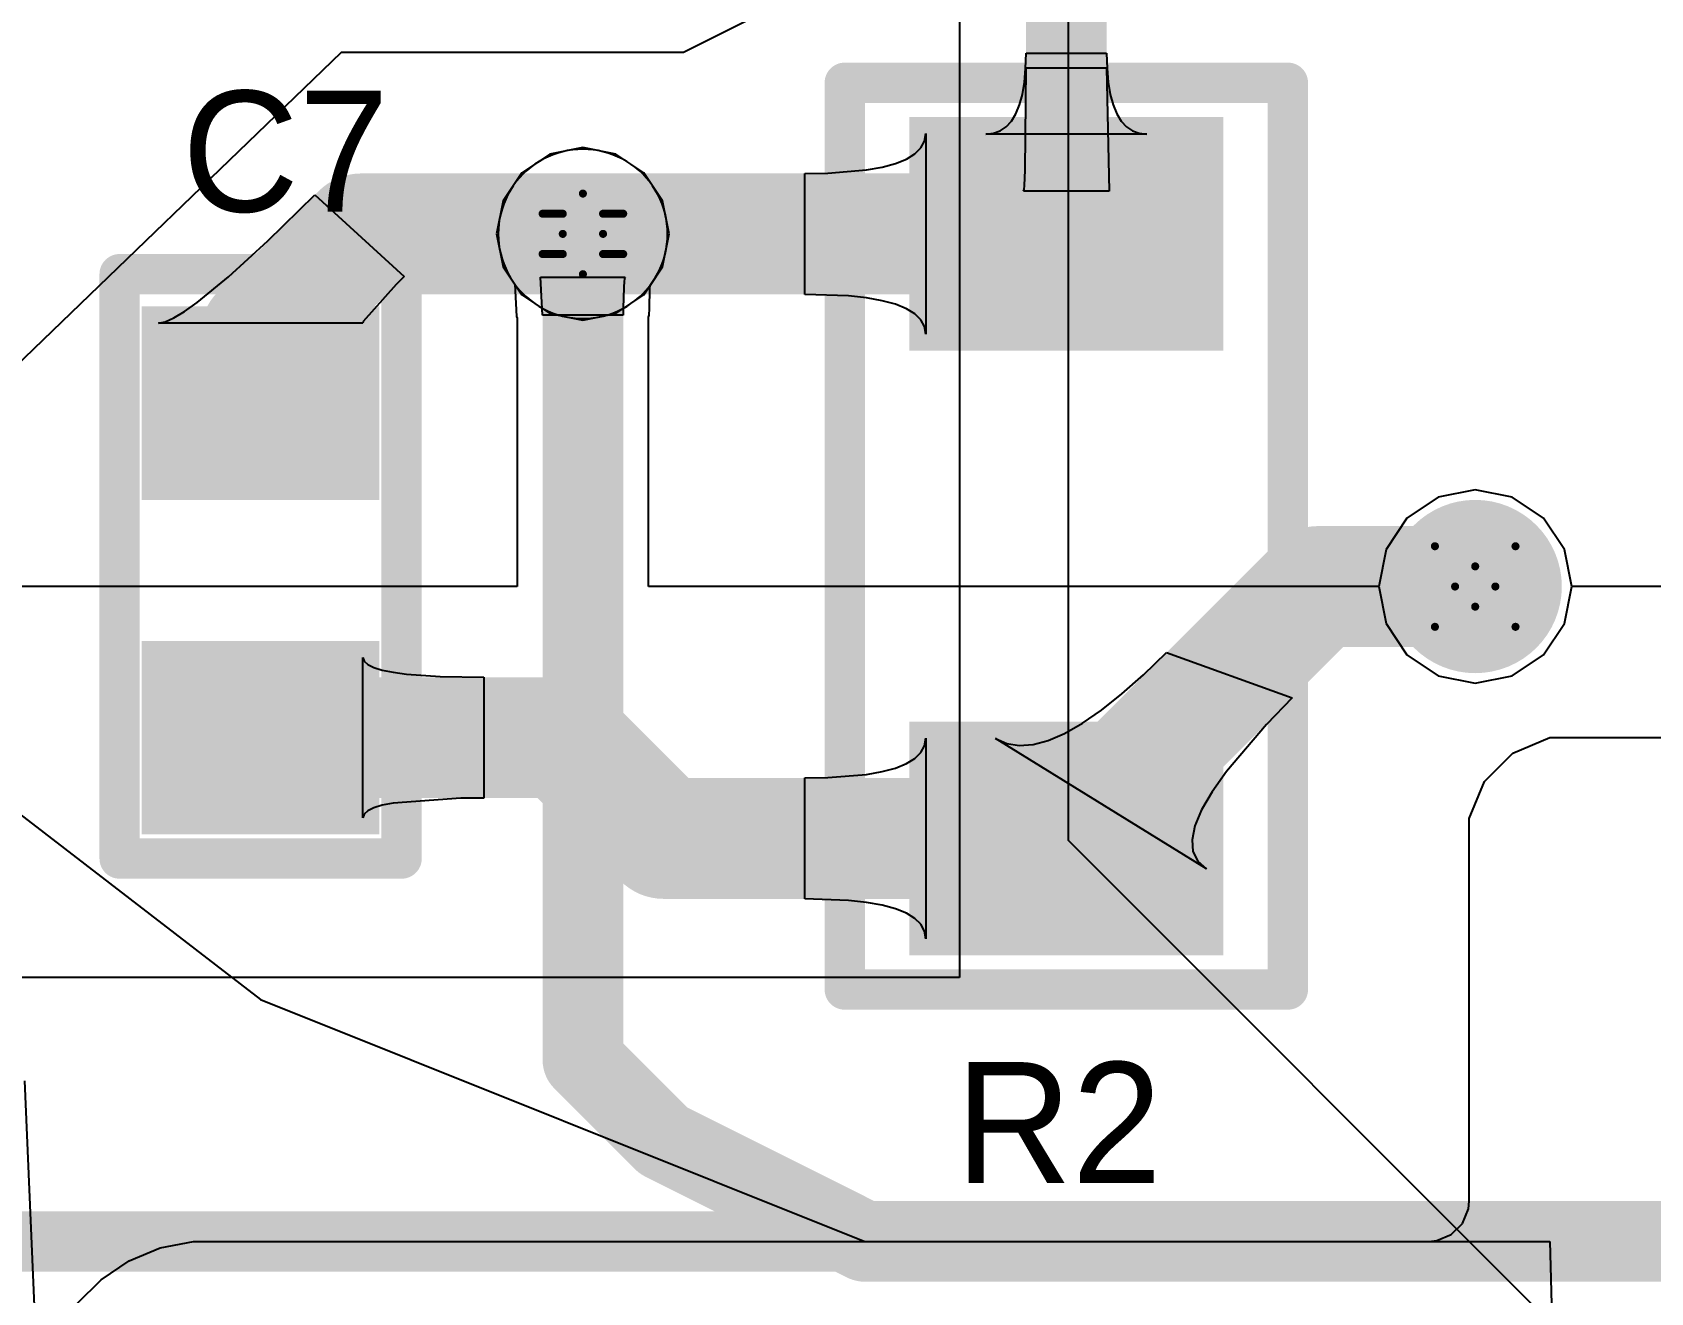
# Model space of a CAD drawing. Header units: millimetres. Extents: x 3.64 to 5.36, y 2.99 to 4.38.
# Drawn here: x 4.3433 to 4.745, y 3.1873 to 3.5 of the extents above; entities that cross this region are included whole.
import ezdxf

# ---------------------------------------------------------------- set-up
doc = ezdxf.new("R2010")
doc.units = ezdxf.units.MM
doc.header["$MEASUREMENT"] = 0
for name, color, linetype in [('BottomLayer', 5, 'Continuous'), ('BottomSolder', 6, 'Continuous'), ('DrillDrawing', 1, 'Continuous'), ('MidLayer1', 16, 'Continuous'), ('MidLayer2', 76, 'Continuous'), ('MultiLayer', 9, 'Continuous'), ('TopLayer', 1, 'Continuous'), ('TopOverlay', 2, 'Continuous'), ('TopPaste', 8, 'Continuous'), ('TopSolder', 216, 'Continuous')]:
    doc.layers.add(name, color=color, linetype=linetype)

msp = doc.modelspace()

# ---------------------------------------------------------------- linework, layer by layer
at = {"layer": 'BottomLayer'}
for p, q in [((4.48, 3.47141), (4.47181, 3.46978)), ((4.48819, 3.46978), (4.48, 3.47141)), ((4.47181, 3.46978), (4.46486, 3.46514)), ((4.49514, 3.46514), (4.48819, 3.46978)), ((4.46486, 3.46514), (4.46022, 3.45819)), ((4.49978, 3.45819), (4.49514, 3.46514)), ((4.46022, 3.45819), (4.45859, 3.45)), ((4.50141, 3.45), (4.49978, 3.45819)), ((4.45859, 3.45), (4.46022, 3.44181)), ((4.49978, 3.44181), (4.50141, 3.45)), ((4.46022, 3.44181), (4.46309, 3.43751)), ((4.47, 3.42982), (4.4695, 3.43929)), ((4.4695, 3.43929), (4.4905, 3.43929)), ((4.49032, 3.43875), (4.49024, 3.43823)), ((4.4904, 3.43911), (4.49032, 3.43875)), ((4.4905, 3.43929), (4.4904, 3.43911)), ((4.49668, 3.43716), (4.49978, 3.44181)), ((4.46309, 3.43751), (4.46351, 3.42948)), ((4.49012, 3.43668), (4.49001, 3.43153)), ((4.49024, 3.43823), (4.49012, 3.43668)), ((4.4965, 3.43145), (4.49661, 3.43635)), ((4.49661, 3.43635), (4.49668, 3.43716)), ((4.49001, 3.43153), (4.49, 3.42982)), ((4.49649, 3.4298), (4.4965, 3.43145)), ((4.46351, 3.42948), (4.46369, 3.42912)), ((4.46369, 3.42912), (4.46369, 3.3625)), ((4.49, 3.42982), (4.47, 3.42982)), ((4.49631, 3.42937), (4.49649, 3.4298)), ((4.49631, 3.3625), (4.49631, 3.42937)), ((4.7015, 3.38646), (4.69233, 3.38464)), ((4.71067, 3.38464), (4.7015, 3.38646)), ((4.69233, 3.38464), (4.68456, 3.37944)), ((4.71844, 3.37944), (4.71067, 3.38464)), ((4.68456, 3.37944), (4.67936, 3.37167)), ((4.72364, 3.37167), (4.71844, 3.37944)), ((4.67936, 3.37167), (4.67754, 3.3625)), ((4.72546, 3.3625), (4.72364, 3.37167)), ((4.46369, 3.3625), (4.08345, 3.3625)), ((4.67754, 3.3625), (4.49631, 3.3625)), ((4.67754, 3.3625), (4.67754, 3.3625)), ((5.2955, 3.3625), (4.72546, 3.3625)), ((4.72546, 3.3625), (4.72546, 3.3625))]:
    msp.add_line(p, q, dxfattribs=at)
for points, const_width in [([(4.46875, 3.45, 1), (4.49125, 3.45, 1)], 0.0075), ([(4.475, 3.45, 1), (4.485, 3.45, 1)], 0.01), ([(4.6885, 3.3625, 1), (4.7145, 3.3625, 1)], 0.009), ([(4.475, 3.245, 1), (4.485, 3.245, 1)], 0.01), ([(4.475, 3.245, 1), (4.485, 3.245, 1)], 0.01), ([(4.495, 3.225, 1), (4.505, 3.225, 1)], 0.01), ([(4.495, 3.225, 1), (4.505, 3.225, 1)], 0.01), ([(4.545, 3.2, 1), (4.555, 3.2, 1)], 0.01), ([(4.545, 3.2, 1), (4.555, 3.2, 1)], 0.01)]:
    msp.add_lwpolyline(points, format="xyb", close=True, dxfattribs=dict(at, const_width=const_width))
at = {"layer": 'BottomLayer', "const_width": 0.02}
for points in [[(4.48, 3.245), (4.48, 3.45)], [(4.48, 3.245), (4.5, 3.225)], [(4.5, 3.225), (4.55, 3.2)], [(4.55, 3.2), (5.05, 3.2)]]:
    msp.add_lwpolyline(points, dxfattribs=at)
at = {"layer": 'BottomSolder', "const_width": 0.013}
msp.add_lwpolyline([(4.6865, 3.3625, 1), (4.7165, 3.3625, 1)], format="xyb", close=True, dxfattribs=at)
at = {"layer": 'DrillDrawing', "const_width": 0.002}
for points in [[(4.475, 3.455), (4.48, 3.46)], [(4.48, 3.46), (4.485, 3.455)], [(4.47, 3.455), (4.475, 3.45)], [(4.47, 3.455), (4.475, 3.455)], [(4.485, 3.455), (4.49, 3.455)], [(4.485, 3.45), (4.49, 3.455)], [(4.47, 3.445), (4.475, 3.45)], [(4.485, 3.45), (4.49, 3.445)], [(4.47, 3.445), (4.475, 3.445)], [(4.475, 3.445), (4.48, 3.44)], [(4.48, 3.44), (4.485, 3.445)], [(4.485, 3.445), (4.49, 3.445)], [(4.6915, 3.3725), (4.7015, 3.3675)], [(4.6915, 3.3725), (4.6965, 3.3625)], [(4.7015, 3.3675), (4.7115, 3.3725)], [(4.7065, 3.3625), (4.7115, 3.3725)], [(4.6915, 3.3525), (4.6965, 3.3625)], [(4.7065, 3.3625), (4.7115, 3.3525)], [(4.6915, 3.3525), (4.7015, 3.3575)], [(4.7015, 3.3575), (4.7115, 3.3525)]]:
    msp.add_lwpolyline(points, dxfattribs=at)
at = {"layer": 'DrillDrawing', "const_width": 0.001}
for points in [[(4.4795, 3.46, 1), (4.4805, 3.46, 1)], [(4.4795, 3.46, 1), (4.4805, 3.46, 1)], [(4.4695, 3.455, 1), (4.4705, 3.455, 1)], [(4.4695, 3.455, 1), (4.4705, 3.455, 1)], [(4.4745, 3.455, 1), (4.4755, 3.455, 1)], [(4.4745, 3.455, 1), (4.4755, 3.455, 1)], [(4.4845, 3.455, 1), (4.4855, 3.455, 1)], [(4.4845, 3.455, 1), (4.4855, 3.455, 1)], [(4.4895, 3.455, 1), (4.4905, 3.455, 1)], [(4.4895, 3.455, 1), (4.4905, 3.455, 1)], [(4.4745, 3.45, 1), (4.4755, 3.45, 1)], [(4.4745, 3.45, 1), (4.4755, 3.45, 1)], [(4.4845, 3.45, 1), (4.4855, 3.45, 1)], [(4.4845, 3.45, 1), (4.4855, 3.45, 1)], [(4.4695, 3.445, 1), (4.4705, 3.445, 1)], [(4.4695, 3.445, 1), (4.4705, 3.445, 1)], [(4.4745, 3.445, 1), (4.4755, 3.445, 1)], [(4.4745, 3.445, 1), (4.4755, 3.445, 1)], [(4.4845, 3.445, 1), (4.4855, 3.445, 1)], [(4.4845, 3.445, 1), (4.4855, 3.445, 1)], [(4.4895, 3.445, 1), (4.4905, 3.445, 1)], [(4.4895, 3.445, 1), (4.4905, 3.445, 1)], [(4.4795, 3.44, 1), (4.4805, 3.44, 1)], [(4.4795, 3.44, 1), (4.4805, 3.44, 1)], [(4.691, 3.3725, 1), (4.692, 3.3725, 1)], [(4.691, 3.3725, 1), (4.692, 3.3725, 1)], [(4.711, 3.3725, 1), (4.712, 3.3725, 1)], [(4.711, 3.3725, 1), (4.712, 3.3725, 1)], [(4.701, 3.3675, 1), (4.702, 3.3675, 1)], [(4.701, 3.3675, 1), (4.702, 3.3675, 1)], [(4.696, 3.3625, 1), (4.697, 3.3625, 1)], [(4.696, 3.3625, 1), (4.697, 3.3625, 1)], [(4.706, 3.3625, 1), (4.707, 3.3625, 1)], [(4.706, 3.3625, 1), (4.707, 3.3625, 1)], [(4.701, 3.3575, 1), (4.702, 3.3575, 1)], [(4.701, 3.3575, 1), (4.702, 3.3575, 1)], [(4.691, 3.3525, 1), (4.692, 3.3525, 1)], [(4.691, 3.3525, 1), (4.692, 3.3525, 1)], [(4.711, 3.3525, 1), (4.712, 3.3525, 1)], [(4.711, 3.3525, 1), (4.712, 3.3525, 1)]]:
    msp.add_lwpolyline(points, format="xyb", close=True, dxfattribs=at)
at = {"layer": 'MidLayer1'}
for p, q in [((4.48, 3.47141), (4.47181, 3.46978)), ((4.48819, 3.46978), (4.48, 3.47141)), ((4.47181, 3.46978), (4.46486, 3.46514)), ((4.49514, 3.46514), (4.48819, 3.46978)), ((4.46486, 3.46514), (4.46022, 3.45819)), ((4.49978, 3.45819), (4.49514, 3.46514)), ((4.46022, 3.45819), (4.45859, 3.45)), ((4.50141, 3.45), (4.49978, 3.45819)), ((4.45859, 3.45), (4.46022, 3.44181)), ((4.49978, 3.44181), (4.50141, 3.45)), ((4.46022, 3.44181), (4.46486, 3.43486)), ((4.49514, 3.43486), (4.49978, 3.44181)), ((4.46486, 3.43486), (4.47181, 3.43022)), ((4.48819, 3.43022), (4.49514, 3.43486)), ((4.47181, 3.43022), (4.48, 3.42859)), ((4.48, 3.42859), (4.48819, 3.43022)), ((4.7015, 3.38646), (4.69233, 3.38464)), ((4.71067, 3.38464), (4.7015, 3.38646)), ((4.69233, 3.38464), (4.68456, 3.37944)), ((4.71844, 3.37944), (4.71067, 3.38464)), ((4.68456, 3.37944), (4.67936, 3.37167)), ((4.72364, 3.37167), (4.71844, 3.37944)), ((4.67936, 3.37167), (4.67754, 3.3625)), ((4.72546, 3.3625), (4.72364, 3.37167)), ((4.67754, 3.3625), (4.67936, 3.35333)), ((4.72364, 3.35333), (4.72546, 3.3625)), ((4.67936, 3.35333), (4.68456, 3.34556)), ((4.71844, 3.34556), (4.72364, 3.35333)), ((4.68456, 3.34556), (4.69233, 3.34036)), ((4.71067, 3.34036), (4.71844, 3.34556)), ((4.69233, 3.34036), (4.7015, 3.33854)), ((4.7015, 3.33854), (4.71067, 3.34036))]:
    msp.add_line(p, q, dxfattribs=at)
for points, const_width in [([(4.46875, 3.45, 1), (4.49125, 3.45, 1)], 0.0075), ([(4.6885, 3.3625, 1), (4.7145, 3.3625, 1)], 0.009)]:
    msp.add_lwpolyline(points, format="xyb", close=True, dxfattribs=dict(at, const_width=const_width))
at = {"layer": 'MidLayer2'}
for p, q in [((4.6005, 3.2995), (4.6005, 4.3215)), ((4.5735, 3.9015), (4.5735, 3.2655)), ((4.47747, 3.47086), (4.47621, 3.47067)), ((4.47873, 3.47097), (4.47747, 3.47086)), ((4.48, 3.47101), (4.47873, 3.47097)), ((4.48127, 3.47097), (4.48, 3.47101)), ((4.48253, 3.47086), (4.48127, 3.47097)), ((4.48379, 3.47067), (4.48253, 3.47086)), ((4.46807, 3.46729), (4.46704, 3.46654)), ((4.46913, 3.46798), (4.46807, 3.46729)), ((4.47024, 3.4686), (4.46913, 3.46798)), ((4.47138, 3.46916), (4.47024, 3.4686)), ((4.47255, 3.46964), (4.47138, 3.46916)), ((4.47375, 3.47006), (4.47255, 3.46964)), ((4.47497, 3.4704), (4.47375, 3.47006)), ((4.47621, 3.47067), (4.47497, 3.4704)), ((4.48503, 3.4704), (4.48379, 3.47067)), ((4.48625, 3.47006), (4.48503, 3.4704)), ((4.48745, 3.46964), (4.48625, 3.47006)), ((4.48862, 3.46916), (4.48745, 3.46964)), ((4.48976, 3.4686), (4.48862, 3.46916)), ((4.49087, 3.46798), (4.48976, 3.4686)), ((4.49193, 3.46729), (4.49087, 3.46798)), ((4.49296, 3.46654), (4.49193, 3.46729)), ((4.46346, 3.46296), (4.46271, 3.46193)), ((4.46427, 3.46393), (4.46346, 3.46296)), ((4.46514, 3.46486), (4.46427, 3.46393)), ((4.46607, 3.46573), (4.46514, 3.46486)), ((4.46704, 3.46654), (4.46607, 3.46573)), ((4.49393, 3.46573), (4.49296, 3.46654)), ((4.49486, 3.46486), (4.49393, 3.46573)), ((4.49573, 3.46393), (4.49486, 3.46486)), ((4.49654, 3.46296), (4.49573, 3.46393)), ((4.49729, 3.46193), (4.49654, 3.46296)), ((4.4614, 3.45976), (4.46084, 3.45862)), ((4.46202, 3.46087), (4.4614, 3.45976)), ((4.46271, 3.46193), (4.46202, 3.46087)), ((4.49798, 3.46087), (4.49729, 3.46193)), ((4.4986, 3.45976), (4.49798, 3.46087)), ((4.49916, 3.45862), (4.4986, 3.45976)), ((4.4596, 3.45503), (4.45933, 3.45379)), ((4.45994, 3.45625), (4.4596, 3.45503)), ((4.46036, 3.45745), (4.45994, 3.45625)), ((4.46084, 3.45862), (4.46036, 3.45745)), ((4.49964, 3.45745), (4.49916, 3.45862)), ((4.50006, 3.45625), (4.49964, 3.45745)), ((4.5004, 3.45503), (4.50006, 3.45625)), ((4.50067, 3.45379), (4.5004, 3.45503)), ((4.45903, 3.45127), (4.45899, 3.45)), ((4.45914, 3.45253), (4.45903, 3.45127)), ((4.45933, 3.45379), (4.45914, 3.45253)), ((4.50086, 3.45253), (4.50067, 3.45379)), ((4.50097, 3.45127), (4.50086, 3.45253)), ((4.50101, 3.45), (4.50097, 3.45127)), ((4.45899, 3.45), (4.45903, 3.44873)), ((4.45903, 3.44873), (4.45914, 3.44747)), ((4.45914, 3.44747), (4.45933, 3.44621)), ((4.50067, 3.44621), (4.50086, 3.44747)), ((4.50086, 3.44747), (4.50097, 3.44873)), ((4.50097, 3.44873), (4.50101, 3.45)), ((4.45933, 3.44621), (4.4596, 3.44497)), ((4.4596, 3.44497), (4.45994, 3.44375)), ((4.45994, 3.44375), (4.46036, 3.44255)), ((4.49964, 3.44255), (4.50006, 3.44375)), ((4.50006, 3.44375), (4.5004, 3.44497)), ((4.5004, 3.44497), (4.50067, 3.44621)), ((4.46036, 3.44255), (4.46084, 3.44138)), ((4.46084, 3.44138), (4.4614, 3.44024)), ((4.4614, 3.44024), (4.46202, 3.43913)), ((4.46202, 3.43913), (4.46271, 3.43807)), ((4.49729, 3.43807), (4.49798, 3.43913)), ((4.49798, 3.43913), (4.4986, 3.44024)), ((4.4986, 3.44024), (4.49916, 3.44138)), ((4.49916, 3.44138), (4.49964, 3.44255)), ((4.46271, 3.43807), (4.46346, 3.43704)), ((4.46346, 3.43704), (4.46427, 3.43607)), ((4.46427, 3.43607), (4.46514, 3.43514)), ((4.46514, 3.43514), (4.46607, 3.43427)), ((4.49393, 3.43427), (4.49486, 3.43514)), ((4.49486, 3.43514), (4.49573, 3.43607)), ((4.49573, 3.43607), (4.49654, 3.43704)), ((4.49654, 3.43704), (4.49729, 3.43807)), ((4.46607, 3.43427), (4.46704, 3.43346)), ((4.46704, 3.43346), (4.46807, 3.43271)), ((4.46807, 3.43271), (4.46913, 3.43202)), ((4.46913, 3.43202), (4.47024, 3.4314)), ((4.47024, 3.4314), (4.47138, 3.43084)), ((4.47138, 3.43084), (4.47255, 3.43036)), ((4.48745, 3.43036), (4.48862, 3.43084)), ((4.48862, 3.43084), (4.48976, 3.4314)), ((4.48976, 3.4314), (4.49087, 3.43202)), ((4.49087, 3.43202), (4.49193, 3.43271)), ((4.49193, 3.43271), (4.49296, 3.43346)), ((4.49296, 3.43346), (4.49393, 3.43427)), ((4.47255, 3.43036), (4.47375, 3.42994)), ((4.47375, 3.42994), (4.47497, 3.4296)), ((4.47497, 3.4296), (4.47621, 3.42933)), ((4.47621, 3.42933), (4.47747, 3.42914)), ((4.47747, 3.42914), (4.47873, 3.42903)), ((4.47873, 3.42903), (4.48, 3.42899)), ((4.48, 3.42899), (4.48127, 3.42903)), ((4.48127, 3.42903), (4.48253, 3.42914)), ((4.48253, 3.42914), (4.48379, 3.42933)), ((4.48379, 3.42933), (4.48503, 3.4296)), ((4.48503, 3.4296), (4.48625, 3.42994)), ((4.48625, 3.42994), (4.48745, 3.43036)), ((4.7255, 3.1745), (4.6005, 3.2995)), ((4.5735, 3.2655), (3.7735, 3.2655))]:
    msp.add_line(p, q, dxfattribs=at)
for points, const_width in [([(4.46875, 3.45, 1), (4.49125, 3.45, 1)], 0.0075), ([(4.6885, 3.3625, 1), (4.7145, 3.3625, 1)], 0.009)]:
    msp.add_lwpolyline(points, format="xyb", close=True, dxfattribs=dict(at, const_width=const_width))
at = {"layer": 'MultiLayer'}
for points, const_width in [([(4.46875, 3.45, 1), (4.49125, 3.45, 1)], 0.0075), ([(4.6885, 3.3625, 1), (4.7145, 3.3625, 1)], 0.009)]:
    msp.add_lwpolyline(points, format="xyb", close=True, dxfattribs=dict(at, const_width=const_width))
at = {"layer": 'TopLayer'}
for p, q in [((4.525, 3.505), (4.505, 3.495)), ((4.42, 3.495), (4.285, 3.365)), ((4.505, 3.495), (4.42, 3.495)), ((4.5899, 3.49106), (4.59, 3.49488)), ((4.59, 3.49488), (4.61, 3.49488)), ((4.61, 3.49488), (4.6101, 3.49106)), ((4.5896, 3.48764), (4.5899, 3.49106)), ((4.58978, 3.46579), (4.59, 3.49118)), ((4.59, 3.49118), (4.61, 3.49118)), ((4.61, 3.49118), (4.61061, 3.4606)), ((4.6101, 3.49106), (4.6104, 3.48764)), ((4.5891, 3.48462), (4.5896, 3.48764)), ((4.6104, 3.48764), (4.6109, 3.48462)), ((4.5884, 3.482), (4.5891, 3.48462)), ((4.6109, 3.48462), (4.6116, 3.482)), ((4.5864, 3.47798), (4.5875, 3.47979)), ((4.5875, 3.47979), (4.5884, 3.482)), ((4.6116, 3.482), (4.6125, 3.47979)), ((4.6125, 3.47979), (4.6136, 3.47798)), ((4.56482, 3.473), (4.56512, 3.47488)), ((4.56512, 3.47488), (4.56512, 3.42512)), ((4.58, 3.47476), (4.5819, 3.47496)), ((4.62, 3.47476), (4.58, 3.47476)), ((4.5819, 3.47496), (4.5836, 3.47556)), ((4.5836, 3.47556), (4.5851, 3.47657)), ((4.5851, 3.47657), (4.5864, 3.47798)), ((4.6136, 3.47798), (4.6149, 3.47657)), ((4.6149, 3.47657), (4.6164, 3.47556)), ((4.6164, 3.47556), (4.6181, 3.47496)), ((4.6181, 3.47496), (4.62, 3.47476)), ((4.56242, 3.46984), (4.56392, 3.47132)), ((4.56392, 3.47132), (4.56482, 3.473)), ((4.55432, 3.46658), (4.55762, 3.46747)), ((4.55762, 3.46747), (4.56032, 3.46856)), ((4.56032, 3.46856), (4.56242, 3.46984)), ((4.53512, 3.465), (4.54082, 3.4651)), ((4.53512, 3.435), (4.53512, 3.465)), ((4.54082, 3.4651), (4.55042, 3.46589)), ((4.55042, 3.46589), (4.55432, 3.46658)), ((4.58961, 3.46202), (4.58978, 3.46579)), ((4.40175, 3.44824), (4.41349, 3.4597)), ((4.41349, 3.4597), (4.43561, 3.43939)), ((4.58939, 3.4606), (4.5895, 3.46102)), ((4.61061, 3.4606), (4.58939, 3.4606)), ((4.5895, 3.46102), (4.58961, 3.46202)), ((4.39199, 3.43934), (4.40175, 3.44824)), ((4.38422, 3.43297), (4.39199, 3.43934)), ((4.43561, 3.43939), (4.43366, 3.43744)), ((4.43366, 3.43744), (4.42548, 3.42823)), ((4.54592, 3.4346), (4.53512, 3.435)), ((4.55042, 3.43411), (4.54592, 3.4346)), ((4.37843, 3.42915), (4.38108, 3.43074)), ((4.38108, 3.43074), (4.38422, 3.43297)), ((4.55432, 3.43342), (4.55042, 3.43411)), ((4.55762, 3.43253), (4.55432, 3.43342)), ((4.56032, 3.43144), (4.55762, 3.43253)), ((4.56242, 3.43016), (4.56032, 3.43144)), ((4.37462, 3.42788), (4.37628, 3.4282)), ((4.42538, 3.42788), (4.37462, 3.42788)), ((4.37628, 3.4282), (4.37843, 3.42915)), ((4.42548, 3.42823), (4.42538, 3.42788)), ((4.56392, 3.42868), (4.56242, 3.43016)), ((4.56482, 3.427), (4.56392, 3.42868)), ((4.56512, 3.42512), (4.56482, 3.427)), ((4.42538, 3.30512), (4.42538, 3.34488)), ((4.42538, 3.34488), (4.42568, 3.34395)), ((4.42568, 3.34395), (4.42658, 3.34312)), ((4.42658, 3.34312), (4.42808, 3.34239)), ((4.42808, 3.34239), (4.43018, 3.34176)), ((4.61917, 3.34059), (4.62488, 3.34609)), ((4.62488, 3.34609), (4.65609, 3.33488)), ((4.43018, 3.34176), (4.43288, 3.34122)), ((4.43288, 3.34122), (4.43618, 3.34078)), ((4.43618, 3.34078), (4.44458, 3.3402)), ((4.44458, 3.3402), (4.45538, 3.34)), ((4.45538, 3.34), (4.45538, 3.31)), ((4.61378, 3.33584), (4.61917, 3.34059)), ((4.60872, 3.33183), (4.61378, 3.33584)), ((4.65609, 3.33488), (4.64969, 3.32827)), ((4.60399, 3.32857), (4.60872, 3.33183)), ((4.59958, 3.32607), (4.60399, 3.32857)), ((4.64969, 3.32827), (4.63974, 3.31663)), ((4.56392, 3.32132), (4.56482, 3.323)), ((4.56482, 3.323), (4.56512, 3.32488)), ((4.56512, 3.32488), (4.56512, 3.27512)), ((4.63476, 3.29245), (4.58245, 3.32476)), ((4.58245, 3.32476), (4.58523, 3.32352)), ((4.58523, 3.32352), (4.58832, 3.32304)), ((4.58832, 3.32304), (4.59175, 3.3233)), ((4.59175, 3.3233), (4.5955, 3.32431)), ((4.5955, 3.32431), (4.59958, 3.32607)), ((4.71084, 3.32119), (4.72003, 3.325)), ((4.72003, 3.325), (5.025, 3.325)), ((4.55762, 3.31747), (4.56032, 3.31856)), ((4.56032, 3.31856), (4.56242, 3.31984)), ((4.56242, 3.31984), (4.56392, 3.32132)), ((4.70381, 3.31416), (4.71084, 3.32119)), ((4.53512, 3.315), (4.54082, 3.3151)), ((4.53512, 3.285), (4.53512, 3.315)), ((4.54082, 3.3151), (4.55042, 3.31589)), ((4.55042, 3.31589), (4.55432, 3.31658)), ((4.55432, 3.31658), (4.55762, 3.31747)), ((4.63974, 3.31663), (4.63618, 3.31159)), ((4.7, 3.30497), (4.70381, 3.31416)), ((4.63618, 3.31159), (4.63357, 3.30709)), ((4.335, 3.31), (4.4, 3.26)), ((4.42568, 3.30605), (4.42538, 3.30512)), ((4.42658, 3.30688), (4.42568, 3.30605)), ((4.42808, 3.30761), (4.42658, 3.30688)), ((4.43018, 3.30824), (4.42808, 3.30761)), ((4.43288, 3.30878), (4.43018, 3.30824)), ((4.44968, 3.30995), (4.43288, 3.30878)), ((4.45538, 3.31), (4.44968, 3.30995)), ((4.63357, 3.30709), (4.63191, 3.30311)), ((4.63191, 3.30311), (4.6312, 3.29965)), ((4.7, 3.21), (4.7, 3.30497)), ((4.6312, 3.29965), (4.63144, 3.29673)), ((4.63144, 3.29673), (4.63263, 3.29433)), ((4.63263, 3.29433), (4.63476, 3.29245)), ((4.54592, 3.2846), (4.53512, 3.285)), ((4.55042, 3.28411), (4.54592, 3.2846)), ((4.55432, 3.28342), (4.55042, 3.28411)), ((4.55762, 3.28253), (4.55432, 3.28342)), ((4.56032, 3.28144), (4.55762, 3.28253)), ((4.56242, 3.28016), (4.56032, 3.28144)), ((4.56392, 3.27868), (4.56242, 3.28016)), ((4.56482, 3.277), (4.56392, 3.27868)), ((4.56512, 3.27512), (4.56482, 3.277)), ((4.4, 3.26), (4.55, 3.2)), ((4.34687, 3.11347), (4.34149, 3.23988)), ((4.69981, 3.20805), (4.7, 3.21)), ((4.69831, 3.20444), (4.69981, 3.20805)), ((4.69195, 3.20019), (4.69556, 3.20169)), ((4.69556, 3.20169), (4.69831, 3.20444)), ((4.36737, 3.19516), (4.3751, 3.19837)), ((4.3751, 3.19837), (4.38331, 3.2)), ((4.38331, 3.2), (4.69, 3.2)), ((4.55, 3.2), (4.72, 3.2)), ((4.69, 3.2), (4.69195, 3.20019)), ((4.72, 3.2), (4.72201, 3.13174)), ((4.36041, 3.19051), (4.36737, 3.19516)), ((4.35449, 3.18459), (4.36041, 3.19051))]:
    msp.add_line(p, q, dxfattribs=at)
for points, const_width in [([(4.6, 3.45), (4.6, 3.53)], 0.02), ([(4.5825, 3.425), (4.5825, 3.475)], 0.035), ([(4.6175, 3.425), (4.6175, 3.475)], 0.035), ([(4.565, 3.4625), (4.635, 3.4625)], 0.025), ([(4.4, 3.425), (4.425, 3.45)], 0.03), ([(4.425, 3.45), (4.6, 3.45)], 0.03), ([(4.565, 3.4375), (4.635, 3.4375)], 0.025), ([(4.38725, 3.388), (4.38725, 3.428)], 0.0255), ([(4.4, 3.408), (4.4, 3.425)], 0.03), ([(4.41275, 3.388), (4.41275, 3.428)], 0.0255), ([(4.3745, 3.418), (4.4255, 3.418)], 0.02), ([(4.3745, 3.398), (4.4255, 3.398)], 0.02), ([(4.6, 3.3), (4.6625, 3.3625)], 0.03), ([(4.6625, 3.3625), (4.7015, 3.3625)], 0.03), ([(4.38725, 3.305), (4.38725, 3.345)], 0.0255), ([(4.41275, 3.305), (4.41275, 3.345)], 0.0255), ([(4.3745, 3.335), (4.4255, 3.335)], 0.02), ([(4.5825, 3.275), (4.5825, 3.325)], 0.035), ([(4.6175, 3.275), (4.6175, 3.325)], 0.035), ([(4.4, 3.325), (4.475, 3.325)], 0.03), ([(4.475, 3.325), (4.5, 3.3)], 0.03), ([(4.3745, 3.315), (4.4255, 3.315)], 0.02), ([(4.565, 3.3125), (4.635, 3.3125)], 0.025), ([(4.5, 3.3), (4.6, 3.3)], 0.03), ([(4.565, 3.2875), (4.635, 3.2875)], 0.025)]:
    msp.add_lwpolyline(points, dxfattribs=dict(at, const_width=const_width))
for points, const_width in [([(4.5875, 3.45, 1), (4.6125, 3.45, 1)], 0.025), ([(4.4175, 3.45, 1), (4.4325, 3.45, 1)], 0.015), ([(4.4175, 3.45, 1), (4.4325, 3.45, 1)], 0.015), ([(4.46875, 3.45, 1), (4.49125, 3.45, 1)], 0.0075), ([(4.5925, 3.45, 1), (4.6075, 3.45, 1)], 0.015), ([(4.595, 3.45, 1), (4.605, 3.45, 1)], 0.01), ([(4.3925, 3.425, 1), (4.4075, 3.425, 1)], 0.015), ([(4.3925, 3.425, 1), (4.4075, 3.425, 1)], 0.015), ([(4.39, 3.408, 1), (4.41, 3.408, 1)], 0.02), ([(4.3925, 3.408, 1), (4.4075, 3.408, 1)], 0.015), ([(4.6885, 3.3625, 1), (4.7145, 3.3625, 1)], 0.009), ([(4.655, 3.3625, 1), (4.67, 3.3625, 1)], 0.015), ([(4.655, 3.3625, 1), (4.67, 3.3625, 1)], 0.015), ([(4.694, 3.3625, 1), (4.709, 3.3625, 1)], 0.015), ([(4.39, 3.325, 1), (4.41, 3.325, 1)], 0.02), ([(4.3925, 3.325, 1), (4.4075, 3.325, 1)], 0.015), ([(4.4675, 3.325, 1), (4.4825, 3.325, 1)], 0.015), ([(4.4675, 3.325, 1), (4.4825, 3.325, 1)], 0.015), ([(4.5875, 3.3, 1), (4.6125, 3.3, 1)], 0.025), ([(4.4925, 3.3, 1), (4.5075, 3.3, 1)], 0.015), ([(4.4925, 3.3, 1), (4.5075, 3.3, 1)], 0.015), ([(4.5925, 3.3, 1), (4.6075, 3.3, 1)], 0.015), ([(4.5925, 3.3, 1), (4.6075, 3.3, 1)], 0.015)]:
    msp.add_lwpolyline(points, format="xyb", close=True, dxfattribs=dict(at, const_width=const_width))
at = {"layer": 'TopOverlay'}
for points, const_width in [([(4.545, 3.2625), (4.545, 3.4875)], 0.01), ([(4.545, 3.4875), (4.655, 3.4875)], 0.01), ([(4.655, 3.2625), (4.655, 3.4875)], 0.01), ([(4.365, 3.295), (4.365, 3.44)], 0.01), ([(4.365, 3.44), (4.435, 3.44)], 0.01), ([(4.435, 3.295), (4.435, 3.44)], 0.01), ([(4.365, 3.295), (4.435, 3.295)], 0.01), ([(4.545, 3.2625), (4.655, 3.2625)], 0.01), ([(3.89, 3.2), (5.19, 3.2)], 0.015)]:
    msp.add_lwpolyline(points, dxfattribs=dict(at, const_width=const_width))
at = {"layer": 'TopOverlay', "const_width": 0.005}
for points in [[(4.5425, 3.4875, 1), (4.5475, 3.4875, 1)], [(4.5425, 3.4875, 1), (4.5475, 3.4875, 1)], [(4.6525, 3.4875, 1), (4.6575, 3.4875, 1)], [(4.6525, 3.4875, 1), (4.6575, 3.4875, 1)], [(4.3625, 3.44, 1), (4.3675, 3.44, 1)], [(4.3625, 3.44, 1), (4.3675, 3.44, 1)], [(4.4325, 3.44, 1), (4.4375, 3.44, 1)], [(4.4325, 3.44, 1), (4.4375, 3.44, 1)], [(4.3625, 3.295, 1), (4.3675, 3.295, 1)], [(4.3625, 3.295, 1), (4.3675, 3.295, 1)], [(4.4325, 3.295, 1), (4.4375, 3.295, 1)], [(4.4325, 3.295, 1), (4.4375, 3.295, 1)], [(4.5425, 3.2625, 1), (4.5475, 3.2625, 1)], [(4.5425, 3.2625, 1), (4.5475, 3.2625, 1)], [(4.6525, 3.2625, 1), (4.6575, 3.2625, 1)], [(4.6525, 3.2625, 1), (4.6575, 3.2625, 1)]]:
    msp.add_lwpolyline(points, format="xyb", close=True, dxfattribs=at)
at = {"layer": 'TopPaste'}
for points, const_width in [([(4.5825, 3.425), (4.5825, 3.475)], 0.035), ([(4.6175, 3.425), (4.6175, 3.475)], 0.035), ([(4.565, 3.4625), (4.635, 3.4625)], 0.025), ([(4.565, 3.4375), (4.635, 3.4375)], 0.025), ([(4.38725, 3.388), (4.38725, 3.428)], 0.0255), ([(4.41275, 3.388), (4.41275, 3.428)], 0.0255), ([(4.3745, 3.418), (4.4255, 3.418)], 0.02), ([(4.3745, 3.398), (4.4255, 3.398)], 0.02), ([(4.38725, 3.305), (4.38725, 3.345)], 0.0255), ([(4.41275, 3.305), (4.41275, 3.345)], 0.0255), ([(4.3745, 3.335), (4.4255, 3.335)], 0.02), ([(4.5825, 3.275), (4.5825, 3.325)], 0.035), ([(4.6175, 3.275), (4.6175, 3.325)], 0.035), ([(4.3745, 3.315), (4.4255, 3.315)], 0.02), ([(4.565, 3.3125), (4.635, 3.3125)], 0.025), ([(4.565, 3.2875), (4.635, 3.2875)], 0.025)]:
    msp.add_lwpolyline(points, dxfattribs=dict(at, const_width=const_width))
for points, const_width in [([(4.5875, 3.45, 1), (4.6125, 3.45, 1)], 0.025), ([(4.39, 3.408, 1), (4.41, 3.408, 1)], 0.02), ([(4.39, 3.325, 1), (4.41, 3.325, 1)], 0.02), ([(4.5875, 3.3, 1), (4.6125, 3.3, 1)], 0.025)]:
    msp.add_lwpolyline(points, format="xyb", close=True, dxfattribs=dict(at, const_width=const_width))
at = {"layer": 'TopSolder'}
for points, const_width in [([(4.5805, 3.421), (4.5805, 3.479)], 0.039), ([(4.6195, 3.421), (4.6195, 3.479)], 0.039), ([(4.561, 3.4645), (4.639, 3.4645)], 0.029), ([(4.38525, 3.384), (4.38525, 3.432)], 0.0295), ([(4.41475, 3.384), (4.41475, 3.432)], 0.0295), ([(4.561, 3.4355), (4.639, 3.4355)], 0.029), ([(4.3705, 3.42), (4.4295, 3.42)], 0.024), ([(4.3705, 3.396), (4.4295, 3.396)], 0.024), ([(4.38525, 3.301), (4.38525, 3.349)], 0.0295), ([(4.41475, 3.301), (4.41475, 3.349)], 0.0295), ([(4.3705, 3.337), (4.4295, 3.337)], 0.024), ([(4.5805, 3.271), (4.5805, 3.329)], 0.039), ([(4.6195, 3.271), (4.6195, 3.329)], 0.039), ([(4.561, 3.3145), (4.639, 3.3145)], 0.029), ([(4.3705, 3.313), (4.4295, 3.313)], 0.024), ([(4.561, 3.2855), (4.639, 3.2855)], 0.029)]:
    msp.add_lwpolyline(points, dxfattribs=dict(at, const_width=const_width))
for points, const_width in [([(4.5855, 3.45, 1), (4.6145, 3.45, 1)], 0.029), ([(4.388, 3.408, 1), (4.412, 3.408, 1)], 0.024), ([(4.6865, 3.3625, 1), (4.7165, 3.3625, 1)], 0.013), ([(4.388, 3.325, 1), (4.412, 3.325, 1)], 0.024), ([(4.5855, 3.3, 1), (4.6145, 3.3, 1)], 0.029)]:
    msp.add_lwpolyline(points, format="xyb", close=True, dxfattribs=dict(at, const_width=const_width))

# ---------------------------------------------------------------- texts
at = {"layer": 'TopOverlay'}
for s, p in [('C7', (4.3805, 3.4555)), ('R2', (4.57244, 3.2145))]:
    msp.add_text(s, height=0.03, dxfattribs=at).set_placement(p)

doc.saveas('drawing.dxf')
